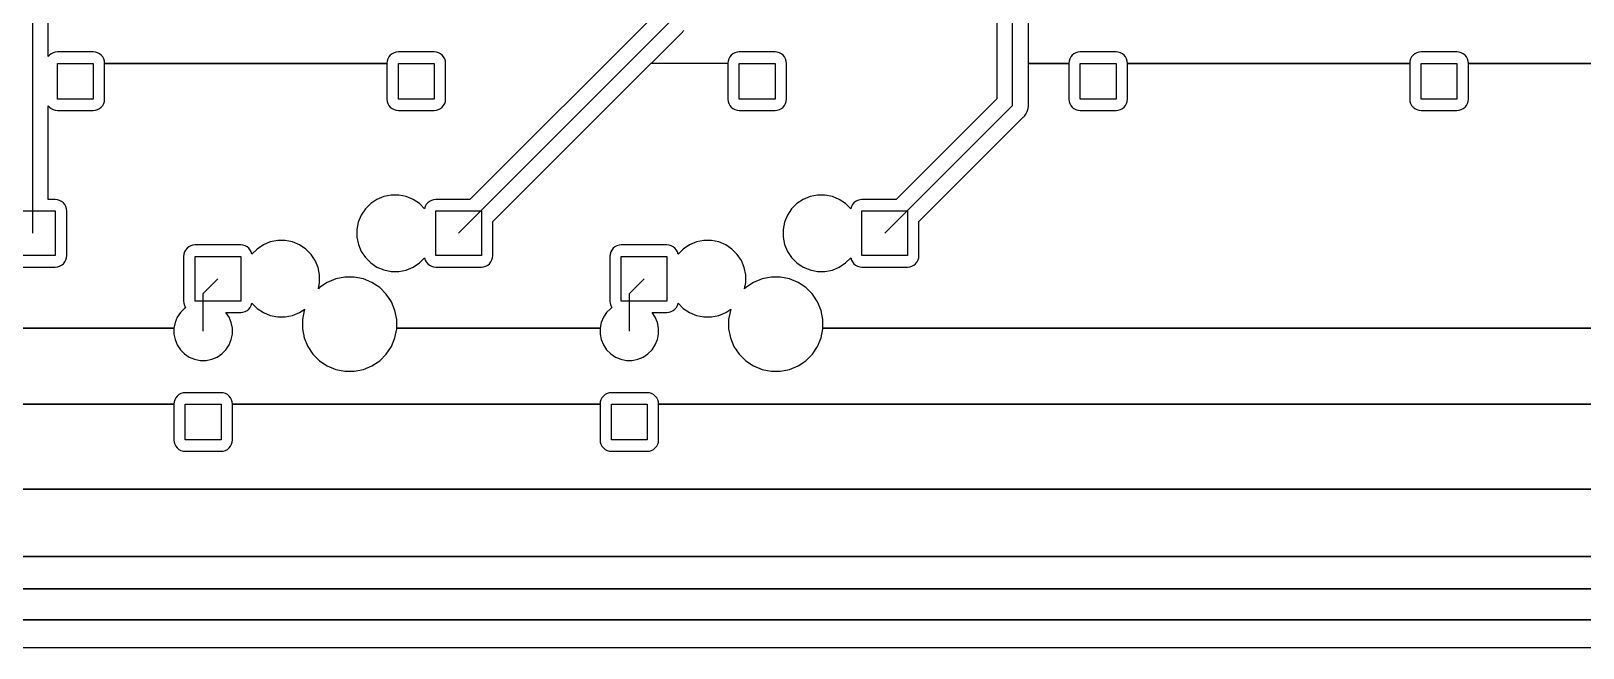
# Model space of a CAD drawing. Extents: x -29462 to 42578, y -23213 to 32194.
# Drawn here: x 9648 to 19283, y -23213 to -19381 of the extents above; entities that cross this region are included whole.
import ezdxf

# ---------------------------------------------------------------- set-up
doc = ezdxf.new("R2010")
doc.units = 0

msp = doc.modelspace()

# ---------------------------------------------------------------- linework, layer by layer
at = {"layer": 'Layer 1'}
for p, q in [((9656.51, -18211.1), (9656.51, -20637.3)), ((15741.8, -19843.4), (15741.8, -18520.7)), ((15643.6, -18730.5), (15643.6, -19802.9)), ((15840.3, -19581.8), (15840.3, -19110.6)), ((9754.86042, -19539.85598), (9754.86, -19197.7)), ((12302.3, -20637.3), (13625.07, -19314.24)), ((13526.9, -19273.7), (12373.04, -20427.56)), ((13497, -19581.8), (13691.423, -19387.377)), ((13691.423, -19387.377), (13695.17655, -19384.30078)), ((13695.17655, -19384.30078), (13700.42588, -19377.89434)), ((9761.5773, -19531.67154), (9754.86042, -19539.85598)), ((9772.33, -19522.83799), (9761.5773, -19531.67154)), ((9784.5784, -19516.29044), (9772.33, -19522.83799)), ((9797.8711, -19512.25467), (9784.5784, -19516.29044)), ((9811.7, -19510.9), (9797.8711, -19512.25467)), ((10033.87756, -19510.90576), (9811.7, -19510.9)), ((10047.73466, -19512.26043), (10033.87756, -19510.90576)), ((10061.02736, -19516.2962), (10047.73466, -19512.26043)), ((10073.27576, -19522.84375), (10061.02736, -19516.2962)), ((10084.02846, -19531.6773), (10073.27576, -19522.84375)), ((10092.83379, -19542.4017), (10084.02846, -19531.6773)), ((10099.38134, -19554.6784), (10092.83379, -19542.4017)), ((10103.41711, -19567.9711), (10099.38134, -19554.6784)), ((11862.92442, -19554.67264), (11858.88865, -19567.96534)), ((11869.47197, -19542.39594), (11862.92442, -19554.67264)), ((11878.2773, -19531.67154), (11869.47197, -19542.39594)), ((11889.03, -19522.83799), (11878.2773, -19531.67154)), ((11901.2784, -19516.29044), (11889.03, -19522.83799)), ((11914.5711, -19512.25467), (11901.2784, -19516.29044)), ((11928.4, -19510.9), (11914.5711, -19512.25467)), ((12150.57756, -19510.90576), (11928.4, -19510.9)), ((12164.43466, -19512.26043), (12150.57756, -19510.90576)), ((12177.72736, -19516.2962), (12164.43466, -19512.26043)), ((12189.97576, -19522.84375), (12177.72736, -19516.2962)), ((12200.72846, -19531.6773), (12189.97576, -19522.84375)), ((12209.53379, -19542.4017), (12200.72846, -19531.6773)), ((12216.08134, -19554.6784), (12209.53379, -19542.4017)), ((12220.11711, -19567.9711), (12216.08134, -19554.6784)), ((13979.52442, -19554.67264), (13975.48865, -19567.96534)), ((13986.07197, -19542.39594), (13979.52442, -19554.67264)), ((13994.8773, -19531.67154), (13986.07197, -19542.39594)), ((14005.63, -19522.83799), (13994.8773, -19531.67154)), ((14017.8784, -19516.29044), (14005.63, -19522.83799)), ((14031.1711, -19512.25467), (14017.8784, -19516.29044)), ((14045, -19510.9), (14031.1711, -19512.25467)), ((14267.27756, -19510.90576), (14045, -19510.9)), ((14281.13466, -19512.26043), (14267.27756, -19510.90576)), ((14294.42736, -19516.2962), (14281.13466, -19512.26043)), ((14306.67576, -19522.84375), (14294.42736, -19516.2962)), ((14317.42846, -19531.6773), (14306.67576, -19522.84375)), ((14326.23379, -19542.4017), (14317.42846, -19531.6773)), ((14332.78134, -19554.6784), (14326.23379, -19542.4017)), ((14336.81711, -19567.9711), (14332.78134, -19554.6784)), ((16096.22442, -19554.67264), (16092.18865, -19567.96534)), ((16102.77197, -19542.39594), (16096.22442, -19554.67264)), ((16111.5773, -19531.67154), (16102.77197, -19542.39594)), ((16122.33, -19522.83799), (16111.5773, -19531.67154)), ((16134.5784, -19516.29044), (16122.33, -19522.83799)), ((16147.8711, -19512.25467), (16134.5784, -19516.29044)), ((16161.7, -19510.9), (16147.8711, -19512.25467)), ((16383.87756, -19510.90576), (16161.7, -19510.9)), ((16397.73466, -19512.26043), (16383.87756, -19510.90576)), ((16411.02736, -19516.2962), (16397.73466, -19512.26043)), ((16423.27576, -19522.84375), (16411.02736, -19516.2962)), ((16434.02846, -19531.6773), (16423.27576, -19522.84375)), ((16442.83379, -19542.4017), (16434.02846, -19531.6773)), ((16449.38134, -19554.6784), (16442.83379, -19542.4017)), ((16453.41711, -19567.9711), (16449.38134, -19554.6784)), ((18212.92442, -19554.67264), (18208.88865, -19567.96534)), ((18219.47197, -19542.39594), (18212.92442, -19554.67264)), ((18228.2773, -19531.67154), (18219.47197, -19542.39594)), ((18239.03, -19522.83799), (18228.2773, -19531.67154)), ((18251.2784, -19516.29044), (18239.03, -19522.83799)), ((18264.5711, -19512.25467), (18251.2784, -19516.29044)), ((18278.4, -19510.9), (18264.5711, -19512.25467)), ((18500.57756, -19510.90576), (18278.4, -19510.9)), ((18514.43466, -19512.26043), (18500.57756, -19510.90576)), ((18527.72736, -19516.2962), (18514.43466, -19512.26043)), ((18539.97576, -19522.84375), (18527.72736, -19516.2962)), ((18550.72846, -19531.6773), (18539.97576, -19522.84375)), ((18559.53379, -19542.4017), (18550.72846, -19531.6773)), ((18566.08134, -19554.6784), (18559.53379, -19542.4017)), ((18570.11711, -19567.9711), (18566.08134, -19554.6784)), ((9811.7, -19804), (9811.7, -19581.8)), ((9811.7, -19581.8), (10033.9, -19581.8)), ((10033.9, -19581.8), (10033.9, -19804)), ((10104.8, -19581.8), (10103.41711, -19567.9711)), ((11857.50576, -19581.79424), (10104.8, -19581.8)), ((10104.82244, -19804.00576), (10104.8, -19581.8)), ((10104.8, -19581.8), (11857.5, -19581.8)), ((11857.5, -19581.8), (11857.5, -19804)), ((11858.88865, -19567.96534), (11857.50576, -19581.79424)), ((11928.4, -19804), (11928.4, -19581.8)), ((11928.4, -19581.8), (12150.6, -19581.8)), ((12150.6, -19581.8), (12150.6, -19804)), ((12221.5, -19581.8), (12220.11711, -19567.9711)), ((12221.52244, -19804.00576), (12221.5, -19581.8)), ((12514.9, -20563.8), (13496.948, -19581.752)), ((13496.948, -19581.752), (13974.1, -19581.8)), ((13974.10576, -19581.79424), (13497, -19581.8)), ((13974.1, -19581.8), (13974.1, -19804)), ((13975.48865, -19567.96534), (13974.10576, -19581.79424)), ((14045, -19804), (14045, -19581.8)), ((14045, -19581.8), (14267.3, -19581.8)), ((14267.3, -19581.8), (14267.3, -19804)), ((14338.2, -19581.8), (14336.81711, -19567.9711)), ((14338.22244, -19804.00576), (14338.2, -19581.8)), ((16090.80576, -19581.79424), (15840.3, -19581.8)), ((15840.3, -19838.71978), (15840.3, -19581.8)), ((15840.3, -19581.8), (16090.8, -19581.8)), ((16090.8, -19581.8), (16090.8, -19804)), ((16092.18865, -19567.96534), (16090.80576, -19581.79424)), ((16161.7, -19804), (16161.7, -19581.8)), ((16161.7, -19581.8), (16383.9, -19581.8)), ((16383.9, -19581.8), (16383.9, -19804)), ((16454.8, -19581.8), (16453.41711, -19567.9711)), ((18207.50576, -19581.79424), (16454.8, -19581.8)), ((16454.82244, -19804.00576), (16454.8, -19581.8)), ((16454.8, -19581.8), (18207.5, -19581.8)), ((18207.5, -19581.8), (18207.5, -19804)), ((18208.88865, -19567.96534), (18207.50576, -19581.79424)), ((18278.4, -19804), (18278.4, -19581.8)), ((18278.4, -19581.8), (18500.6, -19581.8)), ((18500.6, -19581.8), (18500.6, -19804)), ((18571.5, -19581.8), (18570.11711, -19567.9711)), ((20324.10576, -19581.79424), (18571.5, -19581.8)), ((18571.52244, -19804.00576), (18571.5, -19581.8)), ((18571.5, -19581.8), (20324.1, -19581.8)), ((9754.86, -20427.6), (9754.86, -19846)), ((9754.86, -19846), (9761.57688, -19854.18444)), ((10033.9, -19804), (9811.7, -19804)), ((10084.0509, -19854.12846), (10092.85623, -19843.40406)), ((10092.85623, -19843.40406), (10099.40378, -19831.12736)), ((10099.40378, -19831.12736), (10103.43955, -19817.83466)), ((10103.43955, -19817.83466), (10104.82244, -19804.00576)), ((11857.5, -19804), (11858.88289, -19817.8289)), ((11858.88289, -19817.8289), (11862.91866, -19831.1216)), ((11862.91866, -19831.1216), (11869.46621, -19843.3983)), ((11869.46621, -19843.3983), (11878.27154, -19854.1227)), ((12150.6, -19804), (11928.4, -19804)), ((12200.7509, -19854.12846), (12209.55623, -19843.40406)), ((12209.55623, -19843.40406), (12216.10378, -19831.12736)), ((12216.10378, -19831.12736), (12220.13955, -19817.83466)), ((12220.13955, -19817.83466), (12221.52244, -19804.00576)), ((13974.1, -19804), (13975.48289, -19817.8289)), ((13975.48289, -19817.8289), (13979.51866, -19831.1216)), ((13979.51866, -19831.1216), (13986.06621, -19843.3983)), ((13986.06621, -19843.3983), (13994.87154, -19854.1227)), ((14267.3, -19804), (14045, -19804)), ((14317.4509, -19854.12846), (14326.25623, -19843.40406)), ((14326.25623, -19843.40406), (14332.80378, -19831.12736)), ((14332.80378, -19831.12736), (14336.83955, -19817.83466)), ((14336.83955, -19817.83466), (14338.22244, -19804.00576)), ((14948.2, -20637.3), (15741.808, -19843.41)), ((15643.6, -19802.9), (15018.902, -20427.598)), ((15838.83199, -19862.8835), (15840.27132, -19848.4337)), ((15840.27132, -19848.4337), (15840.3, -19848.4)), ((15840.779777, -19843.54578), (15840.3, -19838.71978)), ((15840.3, -19848.4), (15840.779777, -19843.54578)), ((16090.8, -19804), (16092.18289, -19817.8289)), ((16092.18289, -19817.8289), (16096.21866, -19831.1216)), ((16096.21866, -19831.1216), (16102.76621, -19843.3983)), ((16102.76621, -19843.3983), (16111.57154, -19854.1227)), ((16383.9, -19804), (16161.7, -19804)), ((16434.0509, -19854.12846), (16442.85623, -19843.40406)), ((16442.85623, -19843.40406), (16449.40378, -19831.12736)), ((16449.40378, -19831.12736), (16453.43955, -19817.83466)), ((16453.43955, -19817.83466), (16454.82244, -19804.00576)), ((18207.5, -19804), (18208.88289, -19817.8289)), ((18208.88289, -19817.8289), (18212.91866, -19831.1216)), ((18212.91866, -19831.1216), (18219.46621, -19843.3983)), ((18219.46621, -19843.3983), (18228.27154, -19854.1227)), ((18500.6, -19804), (18278.4, -19804)), ((18550.7509, -19854.12846), (18559.55623, -19843.40406)), ((18559.55623, -19843.40406), (18566.10378, -19831.12736)), ((18566.10378, -19831.12736), (18570.13955, -19817.83466)), ((18570.13955, -19817.83466), (18571.52244, -19804.00576)), ((9761.57688, -19854.18444), (9772.32958, -19863.01799)), ((9772.32958, -19863.01799), (9784.57798, -19869.56554)), ((9784.57798, -19869.56554), (9797.87068, -19873.60131)), ((9797.87068, -19873.60131), (9811.69958, -19874.95598)), ((9811.69958, -19874.95598), (10033.9, -19874.9)), ((10033.9, -19874.9), (10047.7571, -19873.54533)), ((10047.7571, -19873.54533), (10061.0498, -19869.50956)), ((10061.0498, -19869.50956), (10073.2982, -19862.96201)), ((10073.2982, -19862.96201), (10084.0509, -19854.12846)), ((11878.27154, -19854.1227), (11889.02424, -19862.95625)), ((11889.02424, -19862.95625), (11901.27264, -19869.5038)), ((11901.27264, -19869.5038), (11914.56534, -19873.53957)), ((11914.56534, -19873.53957), (11928.39424, -19874.89424)), ((11928.39424, -19874.89424), (12150.6, -19874.9)), ((12150.6, -19874.9), (12164.4571, -19873.54533)), ((12164.4571, -19873.54533), (12177.7498, -19869.50956)), ((12177.7498, -19869.50956), (12189.9982, -19862.96201)), ((12189.9982, -19862.96201), (12200.7509, -19854.12846)), ((13994.87154, -19854.1227), (14005.62424, -19862.95625)), ((14005.62424, -19862.95625), (14017.87264, -19869.5038)), ((14017.87264, -19869.5038), (14031.16534, -19873.53957)), ((14031.16534, -19873.53957), (14044.99424, -19874.89424)), ((14044.99424, -19874.89424), (14267.3, -19874.9)), ((14267.3, -19874.9), (14281.1571, -19873.54533)), ((14281.1571, -19873.54533), (14294.4498, -19869.50956)), ((14294.4498, -19869.50956), (14306.6982, -19862.96201)), ((14306.6982, -19862.96201), (14317.4509, -19854.12846)), ((15160.7, -20563.8), (15808.004, -19916.496)), ((15808.004, -19916.496), (15811.75755, -19913.41978)), ((15811.75755, -19913.41978), (15814.83377, -19909.66623)), ((15814.83377, -19909.66623), (15824.03421, -19898.46203)), ((15824.03421, -19898.46203), (15824.1, -19898.5)), ((15824.1, -19898.5), (15833.21577, -19881.3973)), ((15833.21577, -19881.3973), (15838.83199, -19862.8835)), ((16111.57154, -19854.1227), (16122.32424, -19862.95625)), ((16122.32424, -19862.95625), (16134.57264, -19869.5038)), ((16134.57264, -19869.5038), (16147.86534, -19873.53957)), ((16147.86534, -19873.53957), (16161.69424, -19874.89424)), ((16161.69424, -19874.89424), (16383.9, -19874.9)), ((16383.9, -19874.9), (16397.7571, -19873.54533)), ((16397.7571, -19873.54533), (16411.0498, -19869.50956)), ((16411.0498, -19869.50956), (16423.2982, -19862.96201)), ((16423.2982, -19862.96201), (16434.0509, -19854.12846)), ((18228.27154, -19854.1227), (18239.02424, -19862.95625)), ((18239.02424, -19862.95625), (18251.27264, -19869.5038)), ((18251.27264, -19869.5038), (18264.56534, -19873.53957)), ((18264.56534, -19873.53957), (18278.39424, -19874.89424)), ((18278.39424, -19874.89424), (18500.6, -19874.9)), ((18500.6, -19874.9), (18514.4571, -19873.54533)), ((18514.4571, -19873.54533), (18527.7498, -19869.50956)), ((18527.7498, -19869.50956), (18539.9982, -19862.96201)), ((18539.9982, -19862.96201), (18550.7509, -19854.12846)), ((11838.6671, -20409.21577), (11795.5154, -20427.10867)), ((11884.5, -20400.1), (11838.6671, -20409.21577)), ((11931.281606, -20400.168025), (11884.5, -20400.1)), ((11977.114506, -20409.283795), (11931.281606, -20400.168025)), ((12020.294506, -20427.176695), (11977.114506, -20409.283795)), ((14484.5671, -20409.21577), (14441.4154, -20427.10867)), ((14530.4, -20400.1), (14484.5671, -20409.21577)), ((14577.081606, -20400.168025), (14530.4, -20400.1)), ((14622.914506, -20409.283795), (14577.081606, -20400.168025)), ((14666.094506, -20427.176695), (14622.914506, -20409.283795)), ((9514.86, -20498.5), (9798.18, -20498.5)), ((9798.18576, -20427.60576), (9754.86, -20427.6)), ((9798.18, -20498.5), (9798.18, -20776.2)), ((9812.01466, -20428.96043), (9798.18576, -20427.60576)), ((9825.30736, -20432.9962), (9812.01466, -20428.96043)), ((9837.58406, -20439.54375), (9825.30736, -20432.9962)), ((9848.30846, -20448.3773), (9837.58406, -20439.54375)), ((9857.14201, -20459.13), (9848.30846, -20448.3773)), ((9863.68956, -20471.3784), (9857.14201, -20459.13)), ((9867.72533, -20484.6711), (9863.68956, -20471.3784)), ((9869.08, -20498.5), (9867.72533, -20484.6711)), ((9869.07424, -20776.20576), (9869.08, -20498.5)), ((11723.6052, -20486.09307), (11697.6408, -20524.95507)), ((11756.6534, -20453.04487), (11723.6052, -20486.09307)), ((11795.5154, -20427.10867), (11756.6534, -20453.04487)), ((12059.128206, -20453.112895), (12020.294506, -20427.176695)), ((12091.104006, -20485.116895), (12059.128206, -20453.112895)), ((12091.16045, -20484.66534), (12091.104006, -20485.116895)), ((12095.19622, -20471.37264), (12091.16045, -20484.66534)), ((12101.74377, -20459.12424), (12095.19622, -20471.37264)), ((12110.5491, -20448.37154), (12101.74377, -20459.12424)), ((12121.3018, -20439.53799), (12110.5491, -20448.37154)), ((12133.5502, -20432.99044), (12121.3018, -20439.53799)), ((12146.8711, -20428.95467), (12133.5502, -20432.99044)), ((12160.7, -20427.6), (12146.8711, -20428.95467)), ((12373.04, -20427.56), (12160.7, -20427.6)), ((12160.7, -20776.2), (12160.7, -20498.5)), ((12160.7, -20498.5), (12444, -20498.5)), ((12444, -20498.5), (12444, -20776.2)), ((14369.5052, -20486.09307), (14343.5408, -20524.95507)), ((14402.5534, -20453.04487), (14369.5052, -20486.09307)), ((14441.4154, -20427.10867), (14402.5534, -20453.04487)), ((14704.928206, -20453.112895), (14666.094506, -20427.176695)), ((14736.904006, -20485.116895), (14704.928206, -20453.112895)), ((14736.96045, -20484.66534), (14736.904006, -20485.116895)), ((14740.99622, -20471.37264), (14736.96045, -20484.66534)), ((14747.54377, -20459.12424), (14740.99622, -20471.37264)), ((14756.3491, -20448.37154), (14747.54377, -20459.12424)), ((14767.1018, -20439.53799), (14756.3491, -20448.37154)), ((14779.3502, -20432.99044), (14767.1018, -20439.53799)), ((14792.6711, -20428.95467), (14779.3502, -20432.99044)), ((14806.5, -20427.6), (14792.6711, -20428.95467)), ((15018.902, -20427.598), (14806.5, -20427.6)), ((14806.5, -20776.2), (14806.5, -20498.5)), ((14806.5, -20498.5), (15089.8, -20498.5)), ((15089.8, -20498.5), (15089.8, -20776.2)), ((11679.7761, -20568.13507), (11670.66033, -20613.96797)), ((11670.66033, -20613.96797), (11670.7, -20660.7)), ((11697.6408, -20524.95507), (11679.7761, -20568.13507)), ((12514.89424, -20776.20576), (12514.9, -20563.8)), ((14316.56033, -20613.96797), (14316.5, -20660.7)), ((14325.6761, -20568.13507), (14316.56033, -20613.96797)), ((14343.5408, -20524.95507), (14325.6761, -20568.13507)), ((15160.69424, -20776.20576), (15160.7, -20563.8)), ((10639.0784, -20715.19044), (10626.8017, -20721.73799)), ((10652.3711, -20711.15467), (10639.0784, -20715.19044)), ((10666.2, -20709.8), (10652.3711, -20711.15467)), ((10949.581606, -20709.731975), (10666.2, -20709.8)), ((10963.410506, -20711.086645), (10949.581606, -20709.731975)), ((10976.731406, -20715.122415), (10963.410506, -20711.086645)), ((10988.979806, -20721.669965), (10976.731406, -20715.122415)), ((11090.0154, -20709.30867), (11051.1534, -20735.24487)), ((11133.1671, -20691.41577), (11090.0154, -20709.30867)), ((11179, -20682.3), (11133.1671, -20691.41577)), ((11225.73213, -20682.33203), (11179, -20682.3)), ((11271.56503, -20691.4478), (11225.73213, -20682.33203)), ((11314.74503, -20709.3407), (11271.56503, -20691.4478)), ((11353.57873, -20735.2769), (11314.74503, -20709.3407)), ((11670.7, -20660.7), (11679.81577, -20706.5329)), ((11679.81577, -20706.5329), (11697.68047, -20749.7129)), ((13284.9784, -20715.19044), (13272.7017, -20721.73799)), ((13298.2711, -20711.15467), (13284.9784, -20715.19044)), ((13312.1, -20709.8), (13298.2711, -20711.15467)), ((13595.381606, -20709.731975), (13312.1, -20709.8)), ((13609.210506, -20711.086645), (13595.381606, -20709.731975)), ((13622.531406, -20715.122415), (13609.210506, -20711.086645)), ((13634.779806, -20721.669965), (13622.531406, -20715.122415)), ((13735.8154, -20709.30867), (13696.9534, -20735.24487)), ((13778.9671, -20691.41577), (13735.8154, -20709.30867)), ((13824.8, -20682.3), (13778.9671, -20691.41577)), ((13871.53213, -20682.33203), (13824.8, -20682.3)), ((13917.36503, -20691.4478), (13871.53213, -20682.33203)), ((13960.54503, -20709.3407), (13917.36503, -20691.4478)), ((13999.37873, -20735.2769), (13960.54503, -20709.3407)), ((14316.5, -20660.7), (14325.61577, -20706.5329)), ((14325.61577, -20706.5329), (14343.48047, -20749.7129)), ((9798.18, -20776.2), (9514.86, -20776.2)), ((9857.13625, -20815.57576), (9863.6838, -20803.32736)), ((9863.6838, -20803.32736), (9867.71957, -20790.03466)), ((9867.71957, -20790.03466), (9869.07424, -20776.20576)), ((10595.30576, -20780.69424), (10595.3, -21058.5)), ((10596.66043, -20766.86534), (10595.30576, -20780.69424)), ((10600.6962, -20753.57264), (10596.66043, -20766.86534)), ((10607.24375, -20741.32424), (10600.6962, -20753.57264)), ((10616.0773, -20730.57154), (10607.24375, -20741.32424)), ((10626.8017, -20721.73799), (10616.0773, -20730.57154)), ((10666.2, -21058.5), (10666.2, -20780.7)), ((10666.2, -20780.7), (10949.6, -20780.7)), ((10949.6, -20780.7), (10949.6, -21058.5)), ((10999.732506, -20730.503515), (10988.979806, -20721.669965)), ((11008.537836, -20741.256215), (10999.732506, -20730.503515)), ((11015.085386, -20753.504615), (11008.537836, -20741.256215)), ((11019.121156, -20766.797315), (11015.085386, -20753.504615)), ((11019.1776, -20767.24887), (11019.121156, -20766.797315)), ((11051.1534, -20735.24487), (11019.1776, -20767.24887)), ((11386.62693, -20768.3251), (11353.57873, -20735.2769)), ((11412.59133, -20807.1871), (11386.62693, -20768.3251)), ((11430.48423, -20850.3671), (11412.59133, -20807.1871)), ((11697.68047, -20749.7129), (11723.64487, -20788.5749)), ((11723.64487, -20788.5749), (11756.69307, -20821.5949)), ((12059.1466, -20821.62693), (12091.1224, -20789.65113)), ((12091.1224, -20789.65113), (12091.178844, -20790.102685)), ((12091.178844, -20790.102685), (12095.214614, -20803.395385)), ((12095.214614, -20803.395385), (12101.762164, -20815.643785)), ((12444, -20776.2), (12160.7, -20776.2)), ((12502.95625, -20815.57576), (12509.5038, -20803.32736)), ((12509.5038, -20803.32736), (12513.53957, -20790.03466)), ((12513.53957, -20790.03466), (12514.89424, -20776.20576)), ((13241.20576, -20780.69424), (13241.2, -21058.5)), ((13242.56043, -20766.86534), (13241.20576, -20780.69424)), ((13246.5962, -20753.57264), (13242.56043, -20766.86534)), ((13253.14375, -20741.32424), (13246.5962, -20753.57264)), ((13261.9773, -20730.57154), (13253.14375, -20741.32424)), ((13272.7017, -20721.73799), (13261.9773, -20730.57154)), ((13312.1, -21058.5), (13312.1, -20780.7)), ((13312.1, -20780.7), (13595.4, -20780.7)), ((13595.4, -20780.7), (13595.4, -21058.5)), ((13645.532506, -20730.503515), (13634.779806, -20721.669965)), ((13654.337836, -20741.256215), (13645.532506, -20730.503515)), ((13660.885386, -20753.504615), (13654.337836, -20741.256215)), ((13664.921156, -20766.797315), (13660.885386, -20753.504615)), ((13664.9776, -20767.24887), (13664.921156, -20766.797315)), ((13696.9534, -20735.24487), (13664.9776, -20767.24887)), ((14032.42693, -20768.3251), (13999.37873, -20735.2769)), ((14058.39133, -20807.1871), (14032.42693, -20768.3251)), ((14076.28423, -20850.3671), (14058.39133, -20807.1871)), ((14343.48047, -20749.7129), (14369.44487, -20788.5749)), ((14369.44487, -20788.5749), (14402.49307, -20821.5949)), ((14704.9466, -20821.62693), (14736.9224, -20789.65113)), ((14736.9224, -20789.65113), (14736.978844, -20790.102685)), ((14736.978844, -20790.102685), (14741.014614, -20803.395385)), ((14741.014614, -20803.395385), (14747.562164, -20815.643785)), ((15089.8, -20776.2), (14806.5, -20776.2)), ((15148.75625, -20815.57576), (15155.3038, -20803.32736)), ((15155.3038, -20803.32736), (15159.33957, -20790.03466)), ((15159.33957, -20790.03466), (15160.69424, -20776.20576)), ((9514.858394, -20847.168025), (9798.18, -20847.1)), ((9798.18, -20847.1), (9812.0089, -20845.74533)), ((9812.0089, -20845.74533), (9825.3016, -20841.70956)), ((9825.3016, -20841.70956), (9837.5783, -20835.13379)), ((9837.5783, -20835.13379), (9848.3027, -20826.32846)), ((9848.3027, -20826.32846), (9857.13625, -20815.57576)), ((11439.6, -20896.2), (11430.48423, -20850.3671)), ((11439.54592, -20942.92314), (11439.6, -20896.2)), ((11756.69307, -20821.5949), (11795.55507, -20847.5593)), ((11795.55507, -20847.5593), (11838.70677, -20865.4522)), ((11838.70677, -20865.4522), (11884.53967, -20874.56797)), ((11884.53967, -20874.56797), (11931.3, -20874.6)), ((11931.3, -20874.6), (11977.1329, -20865.48423)), ((11977.1329, -20865.48423), (12020.3129, -20847.59133)), ((12020.3129, -20847.59133), (12059.1466, -20821.62693)), ((12101.762164, -20815.643785), (12110.567494, -20826.396485)), ((12110.567494, -20826.396485), (12121.320194, -20835.201815)), ((12121.320194, -20835.201815), (12133.568594, -20841.777585)), ((12133.568594, -20841.777585), (12146.889494, -20845.813355)), ((12146.889494, -20845.813355), (12160.718394, -20847.168025)), ((12160.718394, -20847.168025), (12444, -20847.1)), ((12444, -20847.1), (12457.8289, -20845.74533)), ((12457.8289, -20845.74533), (12471.1216, -20841.70956)), ((12471.1216, -20841.70956), (12483.3983, -20835.13379)), ((12483.3983, -20835.13379), (12494.1227, -20826.32846)), ((12494.1227, -20826.32846), (12502.95625, -20815.57576)), ((14085.4, -20896.2), (14076.28423, -20850.3671)), ((14085.44592, -20942.92314), (14085.4, -20896.2)), ((14402.49307, -20821.5949), (14441.35507, -20847.5593)), ((14441.35507, -20847.5593), (14484.50677, -20865.4522)), ((14484.50677, -20865.4522), (14530.33967, -20874.56797)), ((14530.33967, -20874.56797), (14577.1, -20874.6)), ((14577.1, -20874.6), (14622.9329, -20865.48423)), ((14622.9329, -20865.48423), (14666.1129, -20847.59133)), ((14666.1129, -20847.59133), (14704.9466, -20821.62693)), ((14747.562164, -20815.643785), (14756.367494, -20826.396485)), ((14756.367494, -20826.396485), (14767.120194, -20835.201815)), ((14767.120194, -20835.201815), (14779.368594, -20841.777585)), ((14779.368594, -20841.777585), (14792.689494, -20845.813355)), ((14792.689494, -20845.813355), (14806.518394, -20847.168025)), ((14806.518394, -20847.168025), (15089.8, -20847.1)), ((15089.8, -20847.1), (15103.6289, -20845.74533)), ((15103.6289, -20845.74533), (15116.9216, -20841.70956)), ((15116.9216, -20841.70956), (15129.1983, -20835.13379)), ((15129.1983, -20835.13379), (15139.9227, -20826.32846)), ((15139.9227, -20826.32846), (15148.75625, -20815.57576)), ((10716.5, -21010.7), (10807.6577, -20919.5423)), ((11431.86948, -20981.53114), (11439.54592, -20942.92314)), ((11439.0097, -20974.3627), (11431.86948, -20981.53114)), ((11486.9592, -20942.3305), (11439.0097, -20974.3627)), ((11540.2427, -20920.2607), (11486.9592, -20942.3305)), ((11596.8, -20909), (11540.2427, -20920.2607)), ((11654.5659, -20909.0377), (11596.8, -20909)), ((11711.1232, -20920.2984), (11654.5659, -20909.0377)), ((11764.4067, -20942.3682), (11711.1232, -20920.2984)), ((11812.3562, -20974.4004), (11764.4067, -20942.3682)), ((11853.1373, -21015.1815), (11812.3562, -20974.4004)), ((13362.4, -21010.7), (13453.5577, -20919.5423)), ((14077.76948, -20981.53114), (14085.44592, -20942.92314)), ((14084.9097, -20974.3627), (14077.76948, -20981.53114)), ((14132.8592, -20942.3305), (14084.9097, -20974.3627)), ((14186.1427, -20920.2607), (14132.8592, -20942.3305)), ((14242.7, -20909), (14186.1427, -20920.2607)), ((14300.3659, -20909.0377), (14242.7, -20909)), ((14356.9232, -20920.2984), (14300.3659, -20909.0377)), ((14410.2067, -20942.3682), (14356.9232, -20920.2984)), ((14458.1562, -20974.4004), (14410.2067, -20942.3682)), ((14498.9373, -21015.1815), (14458.1562, -20974.4004)), ((10595.3, -21058.5), (10596.65467, -21072.3289)), ((10596.65467, -21072.3289), (10600.69044, -21085.6216)), ((10600.69044, -21085.6216), (10607.23799, -21097.87)), ((10608.197545, -21099.05533), (10600.718665, -21104.05066)), ((10607.23799, -21097.87), (10608.197545, -21099.05533)), ((10949.6, -21058.5), (10666.2, -21058.5)), ((10716.5, -21245), (10716.5, -21010.7)), ((10999.7509, -21108.62846), (11008.55623, -21097.87576)), ((11008.55623, -21097.87576), (11015.10378, -21085.62736)), ((11015.10378, -21085.62736), (11019.13955, -21072.33466)), ((11019.13955, -21072.33466), (11019.195994, -21071.883105)), ((11019.195994, -21071.883105), (11051.171794, -21103.858905)), ((11885.1695, -21063.1592), (11853.1373, -21015.1815)), ((11907.2393, -21116.4145), (11885.1695, -21063.1592)), ((13241.2, -21058.5), (13242.55467, -21072.3289)), ((13242.55467, -21072.3289), (13246.59044, -21085.6216)), ((13246.59044, -21085.6216), (13253.13799, -21097.87)), ((13254.097545, -21099.05533), (13246.618665, -21104.05066)), ((13253.13799, -21097.87), (13254.097545, -21099.05533)), ((13595.4, -21058.5), (13312.1, -21058.5)), ((13362.4, -21245), (13362.4, -21010.7)), ((13645.5509, -21108.62846), (13654.35623, -21097.87576)), ((13654.35623, -21097.87576), (13660.90378, -21085.62736)), ((13660.90378, -21085.62736), (13664.93955, -21072.33466)), ((13664.93955, -21072.33466), (13664.995994, -21071.883105)), ((13664.995994, -21071.883105), (13696.971794, -21103.858905)), ((14530.9695, -21063.1592), (14498.9373, -21015.1815)), ((14553.0393, -21116.4145), (14530.9695, -21063.1592)), ((10541.847065, -21192.16036), (10534.847955, -21227.26876)), ((10555.534865, -21159.11216), (10541.847065, -21192.16036)), ((10575.431565, -21129.36596), (10555.534865, -21159.11216)), ((10600.718665, -21104.05066), (10575.431565, -21129.36596)), ((10877.54132, -21159.0434), (10857.67292, -21129.3254)), ((10857.67292, -21129.3254), (10949.6, -21129.4)), ((10891.22912, -21192.0916), (10877.54132, -21159.0434)), ((10898.2, -21227.2), (10891.22912, -21192.0916)), ((10949.6, -21129.4), (10963.4289, -21128.04533)), ((10963.4289, -21128.04533), (10976.7498, -21124.00956)), ((10976.7498, -21124.00956), (10988.9982, -21117.43379)), ((10988.9982, -21117.43379), (10999.7509, -21108.62846)), ((11051.171794, -21103.858905), (11090.033794, -21129.823305)), ((11090.033794, -21129.823305), (11133.185494, -21147.716205)), ((11133.185494, -21147.716205), (11179.018394, -21156.831975)), ((11179.018394, -21156.831975), (11225.7, -21156.8)), ((11225.7, -21156.8), (11271.5329, -21147.68423)), ((11271.5329, -21147.68423), (11314.7129, -21129.79133)), ((11314.7129, -21129.79133), (11347.7329, -21107.72153)), ((11344.14868, -21116.38575), (11332.88798, -21172.97125)), ((11332.88798, -21172.97125), (11332.9, -21230.6)), ((11347.7329, -21107.72153), (11344.14868, -21116.38575)), ((11918.5, -21173), (11907.2393, -21116.4145)), ((11918.5, -21227.2), (11918.5, -21173)), ((13187.747065, -21192.16036), (13180.747955, -21227.26876)), ((13201.434865, -21159.11216), (13187.747065, -21192.16036)), ((13221.331565, -21129.36596), (13201.434865, -21159.11216)), ((13246.618665, -21104.05066), (13221.331565, -21129.36596)), ((13523.44132, -21159.0434), (13503.57292, -21129.3254)), ((13503.57292, -21129.3254), (13595.4, -21129.4)), ((13537.12912, -21192.0916), (13523.44132, -21159.0434)), ((13544.1, -21227.2), (13537.12912, -21192.0916)), ((13595.4, -21129.4), (13609.2289, -21128.04533)), ((13609.2289, -21128.04533), (13622.5498, -21124.00956)), ((13622.5498, -21124.00956), (13634.7982, -21117.43379)), ((13634.7982, -21117.43379), (13645.5509, -21108.62846)), ((13696.971794, -21103.858905), (13735.833794, -21129.823305)), ((13735.833794, -21129.823305), (13778.985494, -21147.716205)), ((13778.985494, -21147.716205), (13824.818394, -21156.831975)), ((13824.818394, -21156.831975), (13871.5, -21156.8)), ((13871.5, -21156.8), (13917.3329, -21147.68423)), ((13917.3329, -21147.68423), (13960.5129, -21129.79133)), ((13960.5129, -21129.79133), (13993.5329, -21107.72153)), ((13989.94868, -21116.38575), (13978.68798, -21172.97125)), ((13978.68798, -21172.97125), (13978.7, -21230.6)), ((13993.5329, -21107.72153), (13989.94868, -21116.38575)), ((14564.3, -21173), (14553.0393, -21116.4145)), ((14564.3, -21227.2), (14564.3, -21173)), ((9272.63, -21227.2), (10534.9, -21227.2)), ((10534.847955, -21227.26876), (9272.63, -21227.2)), ((10534.9, -21227.2), (10534.9, -21263)), ((10534.9, -21263), (10541.89911, -21298.1084)), ((10891.3026, -21298.13502), (10898.27348, -21263.02662)), ((10898.27348, -21263.02662), (10898.2, -21227.2)), ((11332.9, -21230.6), (11344.1607, -21287.1573)), ((11344.1607, -21287.1573), (11366.2305, -21340.4408)), ((11885.1036, -21340.5068), (11907.1734, -21287.2233)), ((11907.1734, -21287.2233), (11918.4341, -21230.666)), ((11918.4341, -21230.666), (11918.5, -21227.2)), ((11918.5, -21227.2), (13180.7, -21227.2)), ((13180.747955, -21227.26876), (11918.5, -21227.2)), ((13180.7, -21227.2), (13180.7, -21263)), ((13180.7, -21263), (13187.69911, -21298.1084)), ((13537.1026, -21298.13502), (13544.07348, -21263.02662)), ((13544.07348, -21263.02662), (13544.1, -21227.2)), ((13978.7, -21230.6), (13989.9607, -21287.1573)), ((13989.9607, -21287.1573), (14012.0305, -21340.4408)), ((14531.0036, -21340.5068), (14553.0734, -21287.2233)), ((14553.0734, -21287.2233), (14564.3341, -21230.666)), ((14564.3341, -21230.666), (14564.3, -21227.2)), ((14564.3, -21227.2), (21118.2, -21227.2)), ((21118.247955, -21227.26876), (14564.3, -21227.2)), ((10541.89911, -21298.1084), (10555.58691, -21331.1566)), ((10555.58691, -21331.1566), (10575.48361, -21360.9028)), ((10575.48361, -21360.9028), (10600.77071, -21386.2181)), ((10600.77071, -21386.2181), (10630.51691, -21406.0865)), ((10802.6848, -21406.11312), (10832.431, -21386.24472)), ((10832.431, -21386.24472), (10857.7181, -21360.92942)), ((10857.7181, -21360.92942), (10877.6148, -21331.18322)), ((10877.6148, -21331.18322), (10891.3026, -21298.13502)), ((11366.2305, -21340.4408), (11398.2627, -21388.4185)), ((11398.2627, -21388.4185), (11439.0438, -21429.1714)), ((11812.2903, -21429.2374), (11853.0714, -21388.4845)), ((11853.0714, -21388.4845), (11885.1036, -21340.5068)), ((13187.69911, -21298.1084), (13201.38691, -21331.1566)), ((13201.38691, -21331.1566), (13221.28361, -21360.9028)), ((13221.28361, -21360.9028), (13246.57071, -21386.2181)), ((13246.57071, -21386.2181), (13276.31691, -21406.0865)), ((13448.4848, -21406.11312), (13478.231, -21386.24472)), ((13478.231, -21386.24472), (13503.5181, -21360.92942)), ((13503.5181, -21360.92942), (13523.4148, -21331.18322)), ((13523.4148, -21331.18322), (13537.1026, -21298.13502)), ((14012.0305, -21340.4408), (14044.0627, -21388.4185)), ((14044.0627, -21388.4185), (14084.8438, -21429.1714)), ((14458.1903, -21429.2374), (14498.9714, -21388.4845)), ((14498.9714, -21388.4845), (14531.0036, -21340.5068)), ((10630.51691, -21406.0865), (10663.59331, -21419.8025)), ((10663.59331, -21419.8025), (10698.67351, -21426.77338)), ((10698.67351, -21426.77338), (10734.5, -21426.8)), ((10734.5, -21426.8), (10769.6084, -21419.82912)), ((10769.6084, -21419.82912), (10802.6848, -21406.11312)), ((11439.0438, -21429.1714), (11486.9933, -21461.2318)), ((11486.9933, -21461.2318), (11540.2768, -21483.3016)), ((11540.2768, -21483.3016), (11596.8341, -21494.534)), ((11654.5, -21494.6), (11711.0573, -21483.3676)), ((11711.0573, -21483.3676), (11764.3408, -21461.2978)), ((11764.3408, -21461.2978), (11812.2903, -21429.2374)), ((13276.31691, -21406.0865), (13309.39331, -21419.8025)), ((13309.39331, -21419.8025), (13344.47351, -21426.77338)), ((13344.47351, -21426.77338), (13380.3, -21426.8)), ((13380.3, -21426.8), (13415.4084, -21419.82912)), ((13415.4084, -21419.82912), (13448.4848, -21406.11312)), ((14084.8438, -21429.1714), (14132.7933, -21461.2318)), ((14132.7933, -21461.2318), (14186.0768, -21483.3016)), ((14186.0768, -21483.3016), (14242.6341, -21494.534)), ((14300.4, -21494.6), (14356.9573, -21483.3676)), ((14356.9573, -21483.3676), (14410.2408, -21461.2978)), ((14410.2408, -21461.2978), (14458.1903, -21429.2374)), ((11596.8341, -21494.534), (11654.5, -21494.6)), ((14242.6341, -21494.534), (14300.4, -21494.6)), ((10540.02442, -21671.37264), (10535.98865, -21684.66534)), ((10546.57197, -21659.09594), (10540.02442, -21671.37264)), ((10555.3773, -21648.37154), (10546.57197, -21659.09594)), ((10566.13, -21639.53799), (10555.3773, -21648.37154)), ((10578.3784, -21632.99044), (10566.13, -21639.53799)), ((10591.6711, -21628.95467), (10578.3784, -21632.99044)), ((10605.5, -21627.6), (10591.6711, -21628.95467)), ((10827.67756, -21627.60576), (10605.5, -21627.6)), ((10841.53466, -21628.96043), (10827.67756, -21627.60576)), ((10854.82736, -21632.9962), (10841.53466, -21628.96043)), ((10867.07576, -21639.54375), (10854.82736, -21632.9962)), ((10877.82846, -21648.3773), (10867.07576, -21639.54375)), ((10886.63379, -21659.1017), (10877.82846, -21648.3773)), ((10893.18134, -21671.3784), (10886.63379, -21659.1017)), ((10897.21711, -21684.6711), (10893.18134, -21671.3784)), ((13185.82442, -21671.37264), (13181.78865, -21684.66534)), ((13192.37197, -21659.09594), (13185.82442, -21671.37264)), ((13201.1773, -21648.37154), (13192.37197, -21659.09594)), ((13211.93, -21639.53799), (13201.1773, -21648.37154)), ((13224.1784, -21632.99044), (13211.93, -21639.53799)), ((13237.4711, -21628.95467), (13224.1784, -21632.99044)), ((13251.3, -21627.6), (13237.4711, -21628.95467)), ((13473.47756, -21627.60576), (13251.3, -21627.6)), ((13487.33466, -21628.96043), (13473.47756, -21627.60576)), ((13500.62736, -21632.9962), (13487.33466, -21628.96043)), ((13512.87576, -21639.54375), (13500.62736, -21632.9962)), ((13523.62846, -21648.3773), (13512.87576, -21639.54375)), ((13532.43379, -21659.1017), (13523.62846, -21648.3773)), ((13538.98134, -21671.3784), (13532.43379, -21659.1017)), ((13543.01711, -21684.6711), (13538.98134, -21671.3784)), ((10534.60576, -21698.49424), (8252.76, -21698.5)), ((8252.76, -21698.5), (10534.6, -21698.5)), ((10534.6, -21698.5), (10534.6, -21920.7)), ((10535.98865, -21684.66534), (10534.60576, -21698.49424)), ((10605.5, -21920.7), (10605.5, -21698.5)), ((10605.5, -21698.5), (10827.7, -21698.5)), ((10827.7, -21698.5), (10827.7, -21920.7)), ((10898.6, -21698.5), (10897.21711, -21684.6711)), ((13180.40576, -21698.49424), (10898.6, -21698.5)), ((10898.62244, -21920.70576), (10898.6, -21698.5)), ((10898.6, -21698.5), (13180.4, -21698.5)), ((13180.4, -21698.5), (13180.4, -21920.7)), ((13181.78865, -21684.66534), (13180.40576, -21698.49424)), ((13251.3, -21920.7), (13251.3, -21698.5)), ((13251.3, -21698.5), (13473.5, -21698.5)), ((13473.5, -21698.5), (13473.5, -21920.7)), ((13544.4, -21698.5), (13543.01711, -21684.6711)), ((21117.90576, -21698.49424), (13544.4, -21698.5)), ((13544.42244, -21920.70576), (13544.4, -21698.5)), ((13544.4, -21698.5), (21117.9, -21698.5)), ((10534.6, -21920.7), (10535.98289, -21934.5289)), ((10535.98289, -21934.5289), (10540.01866, -21947.8216)), ((10540.01866, -21947.8216), (10546.56621, -21960.0983)), ((10546.56621, -21960.0983), (10555.37154, -21970.8227)), ((10827.7, -21920.7), (10605.5, -21920.7)), ((10877.8509, -21970.82846), (10886.65623, -21960.10406)), ((10886.65623, -21960.10406), (10893.20378, -21947.82736)), ((10893.20378, -21947.82736), (10897.23955, -21934.53466)), ((10897.23955, -21934.53466), (10898.62244, -21920.70576)), ((13180.4, -21920.7), (13181.78289, -21934.5289)), ((13181.78289, -21934.5289), (13185.81866, -21947.8216)), ((13185.81866, -21947.8216), (13192.36621, -21960.0983)), ((13192.36621, -21960.0983), (13201.17154, -21970.8227)), ((13473.5, -21920.7), (13251.3, -21920.7)), ((13523.6509, -21970.82846), (13532.45623, -21960.10406)), ((13532.45623, -21960.10406), (13539.00378, -21947.82736)), ((13539.00378, -21947.82736), (13543.03955, -21934.53466)), ((13543.03955, -21934.53466), (13544.42244, -21920.70576)), ((10555.37154, -21970.8227), (10566.12424, -21979.65625)), ((10566.12424, -21979.65625), (10578.37264, -21986.2038)), ((10578.37264, -21986.2038), (10591.66534, -21990.23957)), ((10591.66534, -21990.23957), (10605.49424, -21991.59424)), ((10605.49424, -21991.59424), (10827.7, -21991.6)), ((10827.7, -21991.6), (10841.5571, -21990.24533)), ((10841.5571, -21990.24533), (10854.8498, -21986.20956)), ((10854.8498, -21986.20956), (10867.0982, -21979.66201)), ((10867.0982, -21979.66201), (10877.8509, -21970.82846)), ((13201.17154, -21970.8227), (13211.92424, -21979.65625)), ((13211.92424, -21979.65625), (13224.17264, -21986.2038)), ((13224.17264, -21986.2038), (13237.46534, -21990.23957)), ((13237.46534, -21990.23957), (13251.29424, -21991.59424)), ((13251.29424, -21991.59424), (13473.5, -21991.6)), ((13473.5, -21991.6), (13487.3571, -21990.24533)), ((13487.3571, -21990.24533), (13500.6498, -21986.20956)), ((13500.6498, -21986.20956), (13512.8982, -21979.66201)), ((13512.8982, -21979.66201), (13523.6509, -21970.82846)), ((35140.86229, -22227.59424), (4253.88, -22227.6)), ((4253.88, -22227.6), (35140.9, -22227.6)), ((23089.8906, -22644.69993), (4802.4, -22644.7)), ((4802.4, -22644.7), (23089.9, -22644.7)), ((22984.34058, -22845.0915), (4907.47, -22845.1)), ((4907.4732, -22845.0918), (22984.3, -22845.1)), ((4802.3994, -23039.39997), (23089.9, -23039.4)), ((23089.89, -23039.4), (4802.4, -23039.4)), ((42280.8, -23213.2), (4253.88, -23213.2))]:
    msp.add_line(p, q, dxfattribs=at)

doc.saveas('drawing.dxf')
